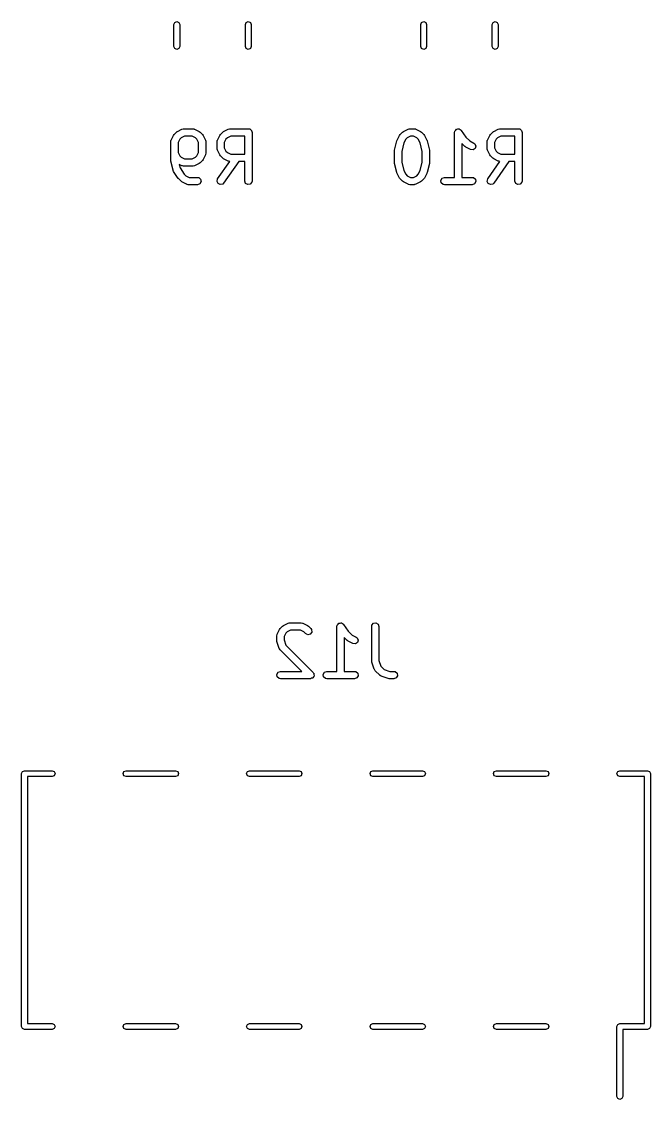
# Model space of a CAD drawing. Extents: x 26 to 45, y -136 to -27.
# Drawn here: x 29.37 to 42.31, y -108.47 to -86.31 of the extents above; entities that cross this region are included whole.
import ezdxf

# ---------------------------------------------------------------- set-up
doc = ezdxf.new("R2010")
doc.units = 0
doc.layers.add('BLACK', color=7, linetype='CONTINUOUS')

msp = doc.modelspace()

# ---------------------------------------------------------------- linework, layer by layer
at = {"layer": 'BLACK', "linetype": 'CONTINUOUS'}
for p, q in [((32.505, -86.3679), (32.5226, -86.3255)), ((32.505, -86.8221), (32.505, -86.3679)), ((32.5226, -86.3255), (32.565, -86.3079)), ((32.565, -86.3079), (32.6074, -86.3255)), ((32.6074, -86.3255), (32.625, -86.3679)), ((32.625, -86.3679), (32.625, -86.8221)), ((33.975, -86.3679), (33.9926, -86.3255)), ((33.975, -86.8221), (33.975, -86.3679)), ((33.9926, -86.3255), (34.035, -86.3079)), ((34.035, -86.3079), (34.0774, -86.3255)), ((34.0774, -86.3255), (34.095, -86.3679)), ((34.095, -86.3679), (34.095, -86.8221)), ((37.585, -86.3679), (37.6026, -86.3255)), ((37.585, -86.8221), (37.585, -86.3679)), ((37.6026, -86.3255), (37.645, -86.3079)), ((37.645, -86.3079), (37.6874, -86.3255)), ((37.6874, -86.3255), (37.705, -86.3679)), ((37.705, -86.3679), (37.705, -86.8221)), ((39.055, -86.3679), (39.0726, -86.3255)), ((39.055, -86.8221), (39.055, -86.3679)), ((39.0726, -86.3255), (39.115, -86.3079)), ((39.115, -86.3079), (39.1574, -86.3255)), ((39.1574, -86.3255), (39.175, -86.3679)), ((39.175, -86.3679), (39.175, -86.8221)), ((32.5226, -86.8645), (32.505, -86.8221)), ((32.565, -86.8821), (32.5226, -86.8645)), ((32.6074, -86.8645), (32.565, -86.8821)), ((32.625, -86.8221), (32.6074, -86.8645)), ((33.9926, -86.8645), (33.975, -86.8221)), ((34.035, -86.8821), (33.9926, -86.8645)), ((34.0774, -86.8645), (34.035, -86.8821)), ((34.095, -86.8221), (34.0774, -86.8645)), ((37.6026, -86.8645), (37.585, -86.8221)), ((37.645, -86.8821), (37.6026, -86.8645)), ((37.6874, -86.8645), (37.645, -86.8821)), ((37.705, -86.8221), (37.6874, -86.8645)), ((39.0726, -86.8645), (39.055, -86.8221)), ((39.115, -86.8821), (39.0726, -86.8645)), ((39.1574, -86.8645), (39.115, -86.8821)), ((39.175, -86.8221), (39.1574, -86.8645)), ((32.4472, -88.7443), (32.4948, -88.6491)), ((32.4948, -88.6491), (32.5082, -88.6311)), ((32.5082, -88.6311), (32.5089, -88.6296)), ((32.5089, -88.6296), (32.5565, -88.582)), ((32.5565, -88.582), (32.5749, -88.5691)), ((32.5749, -88.5691), (32.576, -88.5679)), ((32.576, -88.5679), (32.6712, -88.5203)), ((32.7225, -88.6624), (32.6539, -88.6966)), ((32.6712, -88.5203), (32.6962, -88.5129)), ((32.6962, -88.5129), (32.7005, -88.5139)), ((32.7005, -88.5139), (32.7048, -88.5124)), ((32.7048, -88.5124), (32.8952, -88.5124)), ((32.8775, -88.6624), (32.7225, -88.6624)), ((32.946, -88.6966), (32.8775, -88.6624)), ((32.8952, -88.5124), (32.9209, -88.5169)), ((32.9209, -88.5169), (32.9243, -88.5198)), ((32.9243, -88.5198), (32.9288, -88.5203)), ((32.9288, -88.5203), (33.024, -88.5679)), ((33.024, -88.5679), (33.042, -88.5813)), ((33.042, -88.5813), (33.0435, -88.582)), ((33.0435, -88.582), (33.0911, -88.6296)), ((33.0911, -88.6296), (33.104, -88.648)), ((33.104, -88.648), (33.1052, -88.6491)), ((33.1052, -88.6491), (33.1528, -88.7443)), ((33.3996, -88.7443), (33.4472, -88.6491)), ((33.4472, -88.6491), (33.4606, -88.6311)), ((33.4606, -88.6311), (33.4613, -88.6296)), ((33.4613, -88.6296), (33.5089, -88.582)), ((33.5089, -88.582), (33.5272, -88.5691)), ((33.5272, -88.5691), (33.5284, -88.5679)), ((33.5284, -88.5679), (33.6236, -88.5203)), ((33.6748, -88.6624), (33.6063, -88.6966)), ((33.6236, -88.5203), (33.6486, -88.5129)), ((33.6486, -88.5129), (33.6529, -88.5139)), ((33.6529, -88.5139), (33.6571, -88.5124)), ((33.6571, -88.5124), (34.0381, -88.5124)), ((33.9631, -88.6624), (33.6748, -88.6624)), ((33.9631, -89.0362), (33.9631, -88.6624)), ((34.0381, -88.5124), (34.0478, -88.5141)), ((34.0478, -88.5141), (34.0511, -88.5135)), ((34.0511, -88.5135), (34.054, -88.5152)), ((34.054, -88.5152), (34.0637, -88.5169)), ((34.0637, -88.5169), (34.0787, -88.5294)), ((34.0787, -88.5294), (34.0955, -88.5392)), ((34.0955, -88.5392), (34.0979, -88.5455)), ((34.0979, -88.5455), (34.103, -88.5499)), ((34.103, -88.5499), (34.1064, -88.5691)), ((34.1064, -88.5691), (34.1131, -88.5874)), ((34.1131, -88.5874), (34.1131, -89.5874)), ((37.0986, -88.7443), (37.1463, -88.6491)), ((37.1463, -88.6491), (37.1596, -88.6311)), ((37.1596, -88.6311), (37.1603, -88.6296)), ((37.1603, -88.6296), (37.2079, -88.582)), ((37.2079, -88.582), (37.2263, -88.5691)), ((37.2263, -88.5691), (37.2274, -88.5679)), ((37.2274, -88.5679), (37.3226, -88.5203)), ((37.3739, -88.6624), (37.3054, -88.6966)), ((37.3226, -88.5203), (37.3476, -88.5129)), ((37.3476, -88.5129), (37.352, -88.5139)), ((37.352, -88.5139), (37.3562, -88.5124)), ((37.3562, -88.5124), (37.4514, -88.5124)), ((37.4337, -88.6624), (37.3739, -88.6624)), ((37.5022, -88.6966), (37.4337, -88.6624)), ((37.4514, -88.5124), (37.4771, -88.5169)), ((37.4771, -88.5169), (37.4805, -88.5198)), ((37.4805, -88.5198), (37.485, -88.5203)), ((37.485, -88.5203), (37.5802, -88.5679)), ((37.5802, -88.5679), (37.5982, -88.5813)), ((37.5982, -88.5813), (37.5997, -88.582)), ((37.5997, -88.582), (37.6473, -88.6296)), ((37.6473, -88.6296), (37.6602, -88.648)), ((37.6602, -88.648), (37.6614, -88.6491)), ((37.6614, -88.6491), (37.709, -88.7443)), ((38.2812, -88.5874), (38.2857, -88.5617)), ((38.2812, -89.5124), (38.2812, -88.5874)), ((38.2857, -88.5617), (38.2885, -88.5584)), ((38.2885, -88.5584), (38.289, -88.5541)), ((38.289, -88.5541), (38.3047, -88.5391)), ((38.3047, -88.5391), (38.3187, -88.5224)), ((38.3187, -88.5224), (38.3229, -88.5217)), ((38.3229, -88.5217), (38.3261, -88.5187)), ((38.3261, -88.5187), (38.3478, -88.5173)), ((38.3478, -88.5173), (38.3692, -88.5135)), ((38.3692, -88.5135), (38.3729, -88.5157)), ((38.3729, -88.5157), (38.3773, -88.5154)), ((38.3773, -88.5154), (38.3948, -88.5283)), ((38.3948, -88.5283), (38.4136, -88.5392)), ((38.4136, -88.5392), (38.4151, -88.5432)), ((38.4151, -88.5432), (38.4186, -88.5458)), ((38.4186, -88.5458), (38.5097, -88.6825)), ((38.9558, -88.7443), (39.0034, -88.6491)), ((39.0034, -88.6491), (39.0168, -88.6311)), ((39.0168, -88.6311), (39.0174, -88.6296)), ((39.0174, -88.6296), (39.0651, -88.582)), ((39.0651, -88.582), (39.0834, -88.5691)), ((39.0834, -88.5691), (39.0846, -88.5679)), ((39.0846, -88.5679), (39.1798, -88.5203)), ((39.231, -88.6624), (39.1625, -88.6966)), ((39.1798, -88.5203), (39.2048, -88.5129)), ((39.2048, -88.5129), (39.2091, -88.5139)), ((39.2091, -88.5139), (39.2133, -88.5124)), ((39.2133, -88.5124), (39.5943, -88.5124)), ((39.5193, -88.6624), (39.231, -88.6624)), ((39.5193, -89.0362), (39.5193, -88.6624)), ((39.5943, -88.5124), (39.604, -88.5141)), ((39.604, -88.5141), (39.6073, -88.5135)), ((39.6073, -88.5135), (39.6102, -88.5152)), ((39.6102, -88.5152), (39.6199, -88.5169)), ((39.6199, -88.5169), (39.6349, -88.5294)), ((39.6349, -88.5294), (39.6517, -88.5392)), ((39.6517, -88.5392), (39.6541, -88.5455)), ((39.6541, -88.5455), (39.6592, -88.5499)), ((39.6592, -88.5499), (39.6626, -88.5691)), ((39.6626, -88.5691), (39.6693, -88.5874)), ((39.6693, -88.5874), (39.6693, -89.5874)), ((32.4393, -88.7779), (32.4438, -88.7522)), ((32.4393, -89.1588), (32.4393, -88.7779)), ((32.4438, -88.7522), (32.4467, -88.7488)), ((32.4467, -88.7488), (32.4472, -88.7443)), ((32.6235, -88.727), (32.5893, -88.7956)), ((32.5893, -88.7956), (32.5893, -88.9982)), ((32.6539, -88.6966), (32.6235, -88.727)), ((32.9765, -88.727), (32.946, -88.6966)), ((33.0107, -88.7956), (32.9765, -88.727)), ((33.0107, -88.9982), (33.0107, -88.7956)), ((33.1528, -88.7443), (33.1602, -88.7693)), ((33.1602, -88.7693), (33.1592, -88.7736)), ((33.1592, -88.7736), (33.1607, -88.7779)), ((33.1607, -88.7779), (33.1607, -89.016)), ((33.3917, -88.7779), (33.3962, -88.7522)), ((33.3917, -88.9207), (33.3917, -88.7779)), ((33.3962, -88.7522), (33.3991, -88.7488)), ((33.3991, -88.7488), (33.3996, -88.7443)), ((33.5759, -88.727), (33.5417, -88.7956)), ((33.5417, -88.7956), (33.5417, -88.903)), ((33.6063, -88.6966), (33.5759, -88.727)), ((37.0453, -88.9501), (37.093, -88.7597)), ((37.093, -88.7597), (37.0982, -88.7478)), ((37.0982, -88.7478), (37.0986, -88.7443)), ((37.2365, -88.804), (37.1931, -88.9776)), ((37.275, -88.727), (37.2365, -88.804)), ((37.3054, -88.6966), (37.275, -88.727)), ((37.5326, -88.727), (37.5022, -88.6966)), ((37.5711, -88.804), (37.5326, -88.727)), ((37.6145, -88.9776), (37.5711, -88.804)), ((37.709, -88.7443), (37.7127, -88.7567)), ((37.7127, -88.7567), (37.7147, -88.7597)), ((37.7147, -88.7597), (37.7623, -88.9501)), ((38.4936, -88.8785), (38.4312, -88.8161)), ((38.4312, -88.8161), (38.4312, -89.5124)), ((38.4951, -88.8792), (38.4936, -88.8785)), ((38.5131, -88.8926), (38.4951, -88.8792)), ((38.5097, -88.6825), (38.5911, -88.7638)), ((38.5911, -88.7638), (38.6754, -88.806)), ((38.6754, -88.806), (38.6964, -88.8215)), ((38.6964, -88.8215), (38.7168, -88.8686)), ((38.7168, -88.8686), (38.7021, -88.9178)), ((38.9479, -88.7779), (38.9524, -88.7522)), ((38.9479, -88.9207), (38.9479, -88.7779)), ((38.9524, -88.7522), (38.9553, -88.7488)), ((38.9553, -88.7488), (38.9558, -88.7443)), ((39.1321, -88.727), (39.0979, -88.7956)), ((39.0979, -88.7956), (39.0979, -88.903)), ((39.1625, -88.6966), (39.1321, -88.727)), ((32.5893, -88.9982), (32.6235, -89.0668)), ((32.6235, -89.0668), (32.654, -89.0972)), ((32.654, -89.0972), (32.7225, -89.1314)), ((32.8775, -89.1314), (32.946, -89.0972)), ((32.946, -89.0972), (32.9765, -89.0668)), ((32.9765, -89.0668), (33.0107, -88.9982)), ((33.1528, -89.0495), (33.1052, -89.1447)), ((33.1533, -89.045), (33.1528, -89.0495)), ((33.1562, -89.0416), (33.1533, -89.045)), ((33.1607, -89.016), (33.1562, -89.0416)), ((33.3932, -88.9249), (33.3917, -88.9207)), ((33.3922, -88.9293), (33.3932, -88.9249)), ((33.3996, -88.9543), (33.3922, -88.9293)), ((33.4472, -89.0495), (33.3996, -88.9543)), ((33.4484, -89.0506), (33.4472, -89.0495)), ((33.4613, -89.069), (33.4484, -89.0506)), ((33.5089, -89.1166), (33.4613, -89.069)), ((33.5417, -88.903), (33.5759, -88.9715)), ((33.5759, -88.9715), (33.6063, -89.0019)), ((33.6063, -89.0019), (33.6748, -89.0362)), ((33.6748, -89.0362), (33.9631, -89.0362)), ((37.0431, -88.9683), (37.0457, -88.9536)), ((37.0431, -89.2064), (37.0431, -88.9683)), ((37.0457, -88.9536), (37.0453, -88.9501)), ((37.1931, -88.9776), (37.1931, -89.1972)), ((37.6145, -89.1972), (37.6145, -88.9776)), ((37.7623, -88.9501), (37.7633, -88.9651)), ((37.7633, -88.9651), (37.7645, -88.9683)), ((37.7645, -88.9683), (37.7645, -89.2064)), ((38.6084, -88.9402), (38.5131, -88.8926)), ((38.6593, -88.946), (38.6084, -88.9402)), ((38.7021, -88.9178), (38.6593, -88.946)), ((38.9494, -88.9249), (38.9479, -88.9207)), ((38.9483, -88.9293), (38.9494, -88.9249)), ((38.9558, -88.9543), (38.9483, -88.9293)), ((39.0034, -89.0495), (38.9558, -88.9543)), ((39.0046, -89.0506), (39.0034, -89.0495)), ((39.0174, -89.069), (39.0046, -89.0506)), ((39.0651, -89.1166), (39.0174, -89.069)), ((39.0979, -88.903), (39.1321, -88.9715)), ((39.1321, -88.9715), (39.1625, -89.0019)), ((39.1625, -89.0019), (39.231, -89.0362)), ((39.231, -89.0362), (39.5193, -89.0362)), ((32.4405, -89.1621), (32.4393, -89.1588)), ((32.4415, -89.177), (32.4405, -89.1621)), ((32.4891, -89.3675), (32.4415, -89.177)), ((32.6712, -89.2735), (32.613, -89.2444)), ((32.613, -89.2444), (32.6315, -89.3185)), ((32.6315, -89.3185), (32.7154, -89.4444)), ((32.6757, -89.274), (32.6712, -89.2735)), ((32.6791, -89.2769), (32.6757, -89.274)), ((32.7048, -89.2814), (32.6791, -89.2769)), ((32.8952, -89.2814), (32.7048, -89.2814)), ((32.7225, -89.1314), (32.8775, -89.1314)), ((32.8995, -89.2799), (32.8952, -89.2814)), ((32.9038, -89.2809), (32.8995, -89.2799)), ((32.9288, -89.2735), (32.9038, -89.2809)), ((33.024, -89.2259), (32.9288, -89.2735)), ((33.0251, -89.2247), (33.024, -89.2259)), ((33.0435, -89.2118), (33.0251, -89.2247)), ((33.0911, -89.1642), (33.0435, -89.2118)), ((33.0918, -89.1627), (33.0911, -89.1642)), ((33.1052, -89.1447), (33.0918, -89.1627)), ((33.4052, -89.5444), (33.6561, -89.186)), ((33.5104, -89.1173), (33.5089, -89.1166)), ((33.5284, -89.1307), (33.5104, -89.1173)), ((33.839, -89.1862), (33.5281, -89.6304)), ((33.6236, -89.1783), (33.5284, -89.1307)), ((33.6281, -89.1788), (33.6236, -89.1783)), ((33.6315, -89.1817), (33.6281, -89.1788)), ((33.6561, -89.186), (33.6315, -89.1817)), ((33.9631, -89.1862), (33.839, -89.1862)), ((33.9631, -89.5874), (33.9631, -89.1862)), ((37.0443, -89.2097), (37.0431, -89.2064)), ((37.0453, -89.2246), (37.0443, -89.2097)), ((37.093, -89.4151), (37.0453, -89.2246)), ((37.1931, -89.1972), (37.2365, -89.3707)), ((37.5711, -89.3707), (37.6145, -89.1972)), ((37.7623, -89.2246), (37.7147, -89.4151)), ((37.7645, -89.2064), (37.7619, -89.2212)), ((37.7619, -89.2212), (37.7623, -89.2246)), ((38.9614, -89.5444), (39.2123, -89.186)), ((39.0665, -89.1173), (39.0651, -89.1166)), ((39.0846, -89.1307), (39.0665, -89.1173)), ((39.3952, -89.1862), (39.0843, -89.6304)), ((39.1798, -89.1783), (39.0846, -89.1307)), ((39.1842, -89.1788), (39.1798, -89.1783)), ((39.1877, -89.1817), (39.1842, -89.1788)), ((39.2123, -89.186), (39.1877, -89.1817)), ((39.5193, -89.1862), (39.3952, -89.1862)), ((39.5193, -89.5874), (39.5193, -89.1862)), ((32.4894, -89.3678), (32.4891, -89.3675)), ((32.4995, -89.3909), (32.4894, -89.3678)), ((32.5947, -89.5337), (32.4995, -89.3909)), ((32.5976, -89.5358), (32.5947, -89.5337)), ((32.6041, -89.5452), (32.5976, -89.5358)), ((32.6517, -89.5928), (32.6041, -89.5452)), ((32.7154, -89.4444), (32.7492, -89.4781)), ((32.7492, -89.4781), (32.8177, -89.5124)), ((32.8177, -89.5124), (32.9905, -89.5124)), ((32.9905, -89.5124), (33.0161, -89.5169)), ((33.0161, -89.5169), (33.0554, -89.5499)), ((33.0554, -89.5499), (33.0643, -89.6004)), ((33.392, -89.5939), (33.4052, -89.5444)), ((37.0949, -89.418), (37.093, -89.4151)), ((37.0986, -89.4304), (37.0949, -89.418)), ((37.1463, -89.5257), (37.0986, -89.4304)), ((37.1474, -89.5268), (37.1463, -89.5257)), ((37.1603, -89.5452), (37.1474, -89.5268)), ((37.2079, -89.5928), (37.1603, -89.5452)), ((37.2365, -89.3707), (37.275, -89.4477)), ((37.275, -89.4477), (37.3054, -89.4781)), ((37.3054, -89.4781), (37.3739, -89.5124)), ((37.3739, -89.5124), (37.4337, -89.5124)), ((37.4337, -89.5124), (37.5022, -89.4781)), ((37.5022, -89.4781), (37.5326, -89.4477)), ((37.5326, -89.4477), (37.5711, -89.3707)), ((37.6473, -89.5452), (37.5997, -89.5928)), ((37.648, -89.5437), (37.6473, -89.5452)), ((37.6614, -89.5257), (37.648, -89.5437)), ((37.709, -89.4304), (37.6614, -89.5257)), ((37.7094, -89.4269), (37.709, -89.4304)), ((37.7147, -89.4151), (37.7094, -89.4269)), ((37.9966, -89.5744), (38.0223, -89.5299)), ((38.0223, -89.5299), (38.0705, -89.5124)), ((38.0705, -89.5124), (38.2812, -89.5124)), ((38.4312, -89.5124), (38.6419, -89.5124)), ((38.6419, -89.5124), (38.6676, -89.5169)), ((38.6676, -89.5169), (38.7069, -89.5499)), ((38.7069, -89.5499), (38.7158, -89.6004)), ((38.9481, -89.5939), (38.9614, -89.5444)), ((32.6532, -89.5935), (32.6517, -89.5928)), ((32.6712, -89.6068), (32.6532, -89.5935)), ((32.7665, -89.6545), (32.6712, -89.6068)), ((32.7709, -89.655), (32.7665, -89.6545)), ((32.7743, -89.6579), (32.7709, -89.655)), ((32.8, -89.6624), (32.7743, -89.6579)), ((32.9905, -89.6624), (32.8, -89.6624)), ((33.0387, -89.6448), (32.9905, -89.6624)), ((33.0643, -89.6004), (33.0387, -89.6448)), ((33.4136, -89.6404), (33.392, -89.5939)), ((33.4601, -89.6621), (33.4136, -89.6404)), ((33.5097, -89.6488), (33.4601, -89.6621)), ((33.5281, -89.6304), (33.5097, -89.6488)), ((33.9806, -89.6356), (33.9631, -89.5874)), ((34.0251, -89.6612), (33.9806, -89.6356)), ((34.0756, -89.6523), (34.0251, -89.6612)), ((34.1086, -89.613), (34.0756, -89.6523)), ((34.1131, -89.5874), (34.1086, -89.613)), ((37.2094, -89.5935), (37.2079, -89.5928)), ((37.2274, -89.6068), (37.2094, -89.5935)), ((37.3226, -89.6545), (37.2274, -89.6068)), ((37.3271, -89.655), (37.3226, -89.6545)), ((37.3305, -89.6579), (37.3271, -89.655)), ((37.3562, -89.6624), (37.3305, -89.6579)), ((37.4514, -89.6624), (37.3562, -89.6624)), ((37.4556, -89.6608), (37.4514, -89.6624)), ((37.46, -89.6619), (37.4556, -89.6608)), ((37.485, -89.6545), (37.46, -89.6619)), ((37.5802, -89.6068), (37.485, -89.6545)), ((37.5813, -89.6057), (37.5802, -89.6068)), ((37.5997, -89.5928), (37.5813, -89.6057)), ((38.0055, -89.6249), (37.9966, -89.5744)), ((38.0448, -89.6579), (38.0055, -89.6249)), ((38.0705, -89.6624), (38.0448, -89.6579)), ((38.6419, -89.6624), (38.0705, -89.6624)), ((38.6901, -89.6448), (38.6419, -89.6624)), ((38.7158, -89.6004), (38.6901, -89.6448)), ((38.9698, -89.6404), (38.9481, -89.5939)), ((39.0163, -89.6621), (38.9698, -89.6404)), ((39.0659, -89.6488), (39.0163, -89.6621)), ((39.0843, -89.6304), (39.0659, -89.6488)), ((39.5368, -89.6356), (39.5193, -89.5874)), ((39.5813, -89.6612), (39.5368, -89.6356)), ((39.6318, -89.6523), (39.5813, -89.6612)), ((39.6648, -89.613), (39.6318, -89.6523)), ((39.6693, -89.5874), (39.6648, -89.613)), ((34.6301, -98.9043), (34.6777, -98.8091)), ((34.6777, -98.8091), (34.691, -98.7911)), ((34.691, -98.7911), (34.6917, -98.7896)), ((34.6917, -98.7896), (34.7393, -98.742)), ((34.7393, -98.742), (34.7577, -98.7291)), ((34.7577, -98.7291), (34.7588, -98.7279)), ((34.7588, -98.7279), (34.8541, -98.6803)), ((34.8368, -98.8566), (34.8064, -98.887)), ((34.9053, -98.8224), (34.8368, -98.8566)), ((34.8541, -98.6803), (34.879, -98.6729)), ((34.879, -98.6729), (34.8834, -98.6739)), ((34.8834, -98.6739), (34.8876, -98.6724)), ((34.8876, -98.6724), (35.1257, -98.6724)), ((35.108, -98.8224), (34.9053, -98.8224)), ((35.1765, -98.8566), (35.108, -98.8224)), ((35.1257, -98.6724), (35.1514, -98.6769)), ((35.1514, -98.6769), (35.1548, -98.6798)), ((35.1548, -98.6798), (35.1593, -98.6803)), ((35.1593, -98.6803), (35.2545, -98.7279)), ((35.2155, -98.8957), (35.1765, -98.8566)), ((35.2545, -98.7279), (35.2725, -98.7413)), ((35.2725, -98.7413), (35.274, -98.742)), ((35.274, -98.742), (35.3216, -98.7896)), ((35.341, -98.862), (35.3116, -98.9041)), ((35.3216, -98.7896), (35.3365, -98.8109)), ((35.3365, -98.8109), (35.341, -98.862)), ((35.8602, -98.7474), (35.8648, -98.7217)), ((35.8602, -99.6724), (35.8602, -98.7474)), ((35.8648, -98.7217), (35.8675, -98.7184)), ((35.8675, -98.7184), (35.868, -98.7141)), ((35.868, -98.7141), (35.8837, -98.6991)), ((35.8837, -98.6991), (35.8977, -98.6824)), ((35.8977, -98.6824), (35.902, -98.6817)), ((35.902, -98.6817), (35.9051, -98.6787)), ((35.9051, -98.6787), (35.9268, -98.6773)), ((35.9268, -98.6773), (35.9483, -98.6735)), ((35.9483, -98.6735), (35.952, -98.6757)), ((35.952, -98.6757), (35.9563, -98.6754)), ((35.9563, -98.6754), (35.9738, -98.6883)), ((35.9738, -98.6883), (35.9927, -98.6992)), ((35.9927, -98.6992), (35.9942, -98.7032)), ((35.9942, -98.7032), (35.9976, -98.7058)), ((35.9976, -98.7058), (36.0888, -98.8425)), ((36.0888, -98.8425), (36.1701, -98.9238)), ((36.5745, -98.7474), (36.579, -98.7217)), ((36.5745, -99.4617), (36.5745, -98.7474)), ((36.579, -98.7217), (36.612, -98.6824)), ((36.612, -98.6824), (36.6625, -98.6735)), ((36.6625, -98.6735), (36.707, -98.6992)), ((36.707, -98.6992), (36.7245, -98.7474)), ((36.7245, -98.7474), (36.7245, -99.4495)), ((34.6221, -98.9379), (34.6267, -98.9122)), ((34.6221, -99.0331), (34.6221, -98.9379)), ((34.6227, -99.0346), (34.6221, -99.0331)), ((34.626, -99.0568), (34.6227, -99.0346)), ((34.6736, -99.1997), (34.626, -99.0568)), ((34.6267, -98.9122), (34.6295, -98.9088)), ((34.6295, -98.9088), (34.6301, -98.9043)), ((34.8064, -98.887), (34.7721, -98.9556)), ((34.7721, -98.9556), (34.7721, -99.0209)), ((34.7721, -99.0209), (34.8103, -99.1354)), ((35.262, -98.9173), (35.2155, -98.8957)), ((35.3116, -98.9041), (35.262, -98.9173)), ((36.0727, -99.0385), (36.0102, -98.9761)), ((36.0102, -98.9761), (36.0102, -99.6724)), ((36.0742, -99.0392), (36.0727, -99.0385)), ((36.0922, -99.0526), (36.0742, -99.0392)), ((36.1874, -99.1002), (36.0922, -99.0526)), ((36.1701, -98.9238), (36.2545, -98.966)), ((36.2812, -99.0778), (36.2384, -99.106)), ((36.2545, -98.966), (36.2754, -98.9815)), ((36.2754, -98.9815), (36.2958, -99.0286)), ((36.2958, -99.0286), (36.2812, -99.0778)), ((34.6764, -99.2032), (34.6736, -99.1997)), ((34.6768, -99.2076), (34.6764, -99.2032)), ((34.6917, -99.229), (34.6768, -99.2076)), ((35.1351, -99.6724), (34.6917, -99.229)), ((34.8103, -99.1354), (35.3692, -99.6943)), ((36.2384, -99.106), (36.1874, -99.1002)), ((36.5751, -99.4632), (36.5745, -99.4617)), ((36.5784, -99.4854), (36.5751, -99.4632)), ((36.626, -99.6282), (36.5784, -99.4854)), ((36.7245, -99.4495), (36.7627, -99.564)), ((34.6233, -99.7344), (34.6489, -99.6899)), ((34.6322, -99.7849), (34.6233, -99.7344)), ((34.6489, -99.6899), (34.6971, -99.6724)), ((34.6971, -99.6724), (35.1351, -99.6724)), ((35.3692, -99.6943), (35.3786, -99.7078)), ((35.3786, -99.7078), (35.3811, -99.7099)), ((35.3811, -99.7099), (35.3815, -99.7119)), ((35.3815, -99.7119), (35.3842, -99.7157)), ((35.3842, -99.7157), (35.3861, -99.7382)), ((35.3861, -99.7382), (35.3901, -99.7604)), ((35.5757, -99.7344), (35.6013, -99.6899)), ((35.5846, -99.7849), (35.5757, -99.7344)), ((35.6013, -99.6899), (35.6495, -99.6724)), ((35.6495, -99.6724), (35.8602, -99.6724)), ((36.0102, -99.6724), (36.221, -99.6724)), ((36.221, -99.6724), (36.2466, -99.6769)), ((36.2466, -99.6769), (36.2859, -99.7099)), ((36.2859, -99.7099), (36.2948, -99.7604)), ((36.6288, -99.6318), (36.626, -99.6282)), ((36.6292, -99.6362), (36.6288, -99.6318)), ((36.6441, -99.6576), (36.6292, -99.6362)), ((36.7393, -99.7528), (36.6441, -99.6576)), ((36.7627, -99.564), (36.8329, -99.6342)), ((36.8329, -99.6342), (36.9474, -99.6724)), ((36.9474, -99.6724), (37.0305, -99.6724)), ((37.0305, -99.6724), (37.0561, -99.6769)), ((37.0561, -99.6769), (37.0954, -99.7099)), ((37.0954, -99.7099), (37.1043, -99.7604)), ((34.6715, -99.8179), (34.6322, -99.7849)), ((34.6971, -99.8224), (34.6715, -99.8179)), ((35.3162, -99.8224), (34.6971, -99.8224)), ((35.3374, -99.8147), (35.3162, -99.8224)), ((35.3592, -99.8088), (35.3374, -99.8147)), ((35.3612, -99.806), (35.3592, -99.8088)), ((35.3644, -99.8048), (35.3612, -99.806)), ((35.3757, -99.7853), (35.3644, -99.8048)), ((35.3886, -99.7668), (35.3757, -99.7853)), ((35.3901, -99.7604), (35.3883, -99.7634)), ((35.3883, -99.7634), (35.3886, -99.7668)), ((35.6239, -99.8179), (35.5846, -99.7849)), ((35.6495, -99.8224), (35.6239, -99.8179)), ((36.221, -99.8224), (35.6495, -99.8224)), ((36.2692, -99.8048), (36.221, -99.8224)), ((36.2948, -99.7604), (36.2692, -99.8048)), ((36.7434, -99.7547), (36.7393, -99.7528)), ((36.7458, -99.7585), (36.7434, -99.7547)), ((36.7687, -99.7709), (36.7458, -99.7585)), ((36.9115, -99.8185), (36.7687, -99.7709)), ((36.9132, -99.8185), (36.9115, -99.8185)), ((36.9352, -99.8224), (36.9132, -99.8185)), ((37.0305, -99.8224), (36.9352, -99.8224)), ((37.0787, -99.8048), (37.0305, -99.8224)), ((37.1043, -99.7604), (37.0787, -99.8048)), ((29.37, -101.775), (29.3876, -101.733)), ((29.3876, -101.733), (29.43, -101.715)), ((29.43, -101.715), (30, -101.715)), ((30, -101.715), (30.0424, -101.733)), ((30.0424, -101.733), (30.06, -101.775)), ((31.46, -101.775), (31.4776, -101.733)), ((31.4776, -101.733), (31.52, -101.715)), ((31.52, -101.715), (32.54, -101.715)), ((32.54, -101.715), (32.5824, -101.733)), ((32.5824, -101.733), (32.6, -101.775)), ((34, -101.775), (34.0176, -101.733)), ((34.0176, -101.733), (34.06, -101.715)), ((34.06, -101.715), (35.08, -101.715)), ((35.08, -101.715), (35.1224, -101.733)), ((35.1224, -101.733), (35.14, -101.775)), ((36.54, -101.775), (36.5576, -101.733)), ((36.5576, -101.733), (36.6, -101.715)), ((36.6, -101.715), (37.62, -101.715)), ((37.62, -101.715), (37.6624, -101.733)), ((37.6624, -101.733), (37.68, -101.775)), ((39.08, -101.775), (39.0976, -101.733)), ((39.0976, -101.733), (39.14, -101.715)), ((39.14, -101.715), (40.16, -101.715)), ((40.16, -101.715), (40.2024, -101.733)), ((40.2024, -101.733), (40.22, -101.775)), ((41.62, -101.775), (41.6376, -101.733)), ((41.6376, -101.733), (41.68, -101.715)), ((41.68, -101.715), (42.25, -101.715)), ((42.25, -101.715), (42.2924, -101.733)), ((42.2924, -101.733), (42.31, -101.775)), ((29.37, -106.975), (29.37, -101.775)), ((30, -101.835), (29.49, -101.835)), ((29.49, -101.835), (29.49, -106.915)), ((30.0424, -101.817), (30, -101.835)), ((30.06, -101.775), (30.0424, -101.817)), ((31.4776, -101.817), (31.46, -101.775)), ((31.52, -101.835), (31.4776, -101.817)), ((32.54, -101.835), (31.52, -101.835)), ((32.5824, -101.817), (32.54, -101.835)), ((32.6, -101.775), (32.5824, -101.817)), ((34.0176, -101.817), (34, -101.775)), ((34.06, -101.835), (34.0176, -101.817)), ((35.08, -101.835), (34.06, -101.835)), ((35.1224, -101.817), (35.08, -101.835)), ((35.14, -101.775), (35.1224, -101.817)), ((36.5576, -101.817), (36.54, -101.775)), ((36.6, -101.835), (36.5576, -101.817)), ((37.62, -101.835), (36.6, -101.835)), ((37.6624, -101.817), (37.62, -101.835)), ((37.68, -101.775), (37.6624, -101.817)), ((39.0976, -101.817), (39.08, -101.775)), ((39.14, -101.835), (39.0976, -101.817)), ((40.16, -101.835), (39.14, -101.835)), ((40.2024, -101.817), (40.16, -101.835)), ((40.22, -101.775), (40.2024, -101.817)), ((41.6376, -101.817), (41.62, -101.775)), ((41.68, -101.835), (41.6376, -101.817)), ((42.19, -101.835), (41.68, -101.835)), ((42.19, -106.915), (42.19, -101.835)), ((42.31, -101.775), (42.31, -106.975)), ((29.3876, -107.017), (29.37, -106.975)), ((29.43, -107.035), (29.3876, -107.017)), ((30, -107.035), (29.43, -107.035)), ((29.49, -106.915), (30, -106.915)), ((30, -106.915), (30.0424, -106.933)), ((30.0424, -107.017), (30, -107.035)), ((30.0424, -106.933), (30.06, -106.975)), ((30.06, -106.975), (30.0424, -107.017)), ((31.46, -106.975), (31.4776, -106.933)), ((31.4776, -107.017), (31.46, -106.975)), ((31.4776, -106.933), (31.52, -106.915)), ((31.52, -107.035), (31.4776, -107.017)), ((31.52, -106.915), (32.54, -106.915)), ((32.54, -107.035), (31.52, -107.035)), ((32.54, -106.915), (32.5824, -106.933)), ((32.5824, -107.017), (32.54, -107.035)), ((32.5824, -106.933), (32.6, -106.975)), ((32.6, -106.975), (32.5824, -107.017)), ((34, -106.975), (34.0176, -106.933)), ((34.0176, -107.017), (34, -106.975)), ((34.0176, -106.933), (34.06, -106.915)), ((34.06, -107.035), (34.0176, -107.017)), ((34.06, -106.915), (35.08, -106.915)), ((35.08, -107.035), (34.06, -107.035)), ((35.08, -106.915), (35.1224, -106.933)), ((35.1224, -107.017), (35.08, -107.035)), ((35.1224, -106.933), (35.14, -106.975)), ((35.14, -106.975), (35.1224, -107.017)), ((36.54, -106.975), (36.5576, -106.933)), ((36.5576, -107.017), (36.54, -106.975)), ((36.5576, -106.933), (36.6, -106.915)), ((36.6, -107.035), (36.5576, -107.017)), ((36.6, -106.915), (37.62, -106.915)), ((37.62, -107.035), (36.6, -107.035)), ((37.62, -106.915), (37.6624, -106.933)), ((37.6624, -107.017), (37.62, -107.035)), ((37.6624, -106.933), (37.68, -106.975)), ((37.68, -106.975), (37.6624, -107.017)), ((39.08, -106.975), (39.0976, -106.933)), ((39.0976, -107.017), (39.08, -106.975)), ((39.0976, -106.933), (39.14, -106.915)), ((39.14, -107.035), (39.0976, -107.017)), ((39.14, -106.915), (40.16, -106.915)), ((40.16, -107.035), (39.14, -107.035)), ((40.16, -106.915), (40.2024, -106.933)), ((40.2024, -107.017), (40.16, -107.035)), ((40.2024, -106.933), (40.22, -106.975)), ((40.22, -106.975), (40.2024, -107.017)), ((41.62, -106.975), (41.6376, -106.933)), ((41.62, -108.415), (41.62, -106.975)), ((41.6376, -106.933), (41.68, -106.915)), ((41.68, -106.915), (42.19, -106.915)), ((42.25, -107.035), (41.74, -107.035)), ((41.74, -107.035), (41.74, -108.415)), ((42.2924, -107.017), (42.25, -107.035)), ((42.31, -106.975), (42.2924, -107.017)), ((41.6376, -108.457), (41.62, -108.415)), ((41.68, -108.475), (41.6376, -108.457)), ((41.7224, -108.457), (41.68, -108.475)), ((41.74, -108.415), (41.7224, -108.457))]:
    msp.add_line(p, q, dxfattribs=at)

doc.saveas('drawing.dxf')
